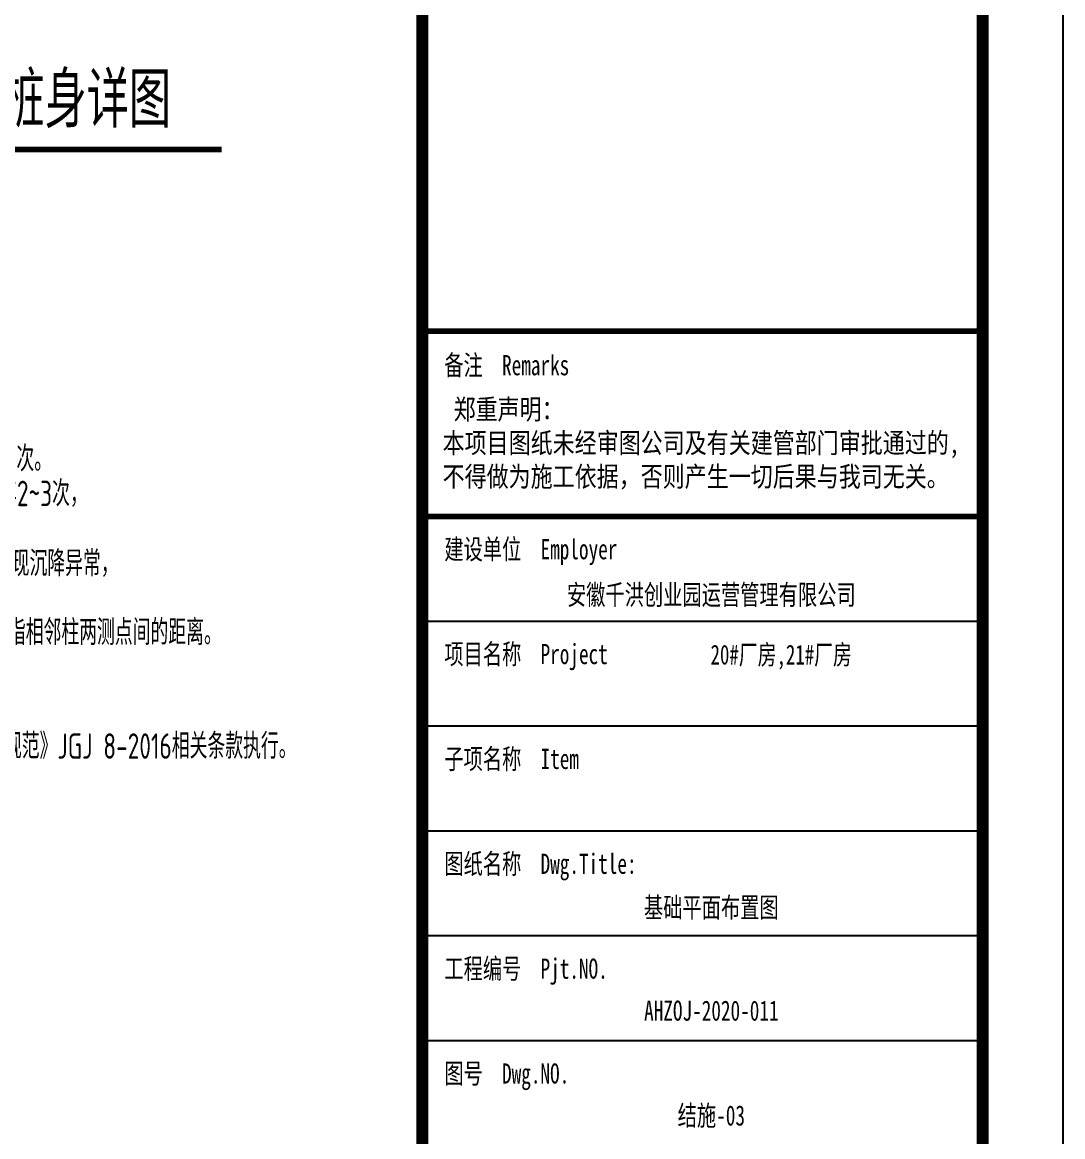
# Model space of a CAD drawing. Extents: x 180850 to 1400258, y 48356 to 327067.
# Drawn here: x 407455 to 425838, y 158622 to 178316 of the extents above; entities that cross this region are included whole.
import ezdxf
from ezdxf.enums import TextEntityAlignment as Align

# ---------------------------------------------------------------- set-up
doc = ezdxf.new("R2010")
doc.units = 0
doc.header["$LTSCALE"] = 1000
for name, color, linetype in [('DIM_SYMB', 3, 'Continuous'), ('PUB_TEXT', 7, 'Continuous'), ('PUB_TITLE', 4, 'Continuous'), ('TEXT', 7, 'Continuous')]:
    doc.layers.add(name, color=color, linetype=linetype)
doc.styles.add('_gyy_title_ST', font='', dxfattribs={"width": 0.8})
doc.styles.add('C', font='tssdeng.shx', dxfattribs={"height": 3, "bigfont": 'tssdchn.shx'})
doc.styles.add('TSSD_Norm', font='tssdeng.shx', dxfattribs={"bigfont": 'hztxt.shx'})
doc.styles.get('_gyy_title_ST').set_extended_font_data('SimSun')

msp = doc.modelspace()

# ---------------------------------------------------------------- linework, layer by layer
at = {"layer": 'DIM_SYMB', "const_width": 105}
msp.add_lwpolyline([(400963.45, 176068.01), (410977.5, 176068.01)], dxfattribs=at)
at = {"layer": 'PUB_TITLE'}
for p, q in [((424528.17, 172859.83), (414550.69, 172859.83)), ((424528.17, 167728.55), (414550.69, 167728.55)), ((424528.17, 165875.59), (414550.69, 165875.59)), ((424528.17, 164022.63), (414550.69, 164022.63)), ((424528.17, 162169.67), (414550.69, 162169.67)), ((424528.17, 160316.71), (414550.69, 160316.71))]:
    msp.add_line(p, q, dxfattribs=at)
msp.add_lwpolyline([(306908.52, 220381.89), (425837.69, 220381.89), (425837.69, 136381.97), (306908.52, 136381.97)], close=True, dxfattribs=at)
at = {"layer": 'PUB_TITLE', "const_width": 212.12}
for points in [[(310443.87, 137796.11), (310443.87, 218967.75), (424423.55, 218967.75), (424423.55, 137796.11)], [(414524.57, 218967.75), (424423.55, 218967.75), (424423.55, 137796.11), (414524.57, 137796.11)]]:
    msp.add_lwpolyline(points, close=True, dxfattribs=at)
at = {"layer": 'PUB_TITLE', "const_width": 99.77}
for points in [[(414550.69, 172859.83), (424528.17, 172859.83)], [(414550.69, 169581.51), (424528.17, 169581.51)]]:
    msp.add_lwpolyline(points, dxfattribs=at)

# ---------------------------------------------------------------- texts
at = {"layer": 'PUB_TEXT', "style": 'C', "width": 0.8}
msp.add_text('%%C377沉管灌注桩桩身详图', height=980, dxfattribs=at).set_placement((401159.08, 176454.83))
at = {"layer": 'PUB_TITLE', "style": '_gyy_title_ST', "width": 0.7}
for s, height, p in [('备注  Remarks', 356.3382, (414911.37, 172078.36)), ('建设单位  Employer', 356.3382, (414911.37, 168826.07)), ('项目名称  Project', 356.3382, (414911.37, 166973.11)), ('子项名称  Item', 356.338, (414911.37, 165120.15)), ('图纸名称  Dwg.Title:', 356.3382, (414911.37, 163267.19)), ('工程编号  Pjt.NO.', 356.3382, (414911.37, 161414.23)), ('图号  Dwg.NO.', 356.3382, (414911.37, 159561.27))]:
    msp.add_text(s, height=height, dxfattribs=at).set_placement(p)
at = {"layer": 'PUB_TITLE', "color": 2, "style": '_gyy_title_ST', "width": 0.7}
msp.add_text('安徽千洪创业园运营管理有限公司', height=356.3382, dxfattribs=at).set_placement((419629.17, 168021.53), align=Align.CENTER)
msp.add_text('20#厂房,21#厂房', height=349.1756, dxfattribs=at).set_placement((420864.12, 167121.81), align=Align.MIDDLE)
at = {"layer": 'PUB_TITLE', "color": 6, "style": '_gyy_title_ST', "width": 0.7}
for s, height, p in [('基础平面布置图', 356.338, (419629.17, 162495.55)), ('AHZOJ-2020-011', 356.3382, (419629.17, 160671.89))]:
    msp.add_text(s, height=height, dxfattribs=at).set_placement(p, align=Align.CENTER)
at = {"layer": 'PUB_TITLE', "color": 7, "style": '_gyy_title_ST', "width": 0.7}
msp.add_text('结施-03', height=356.339, dxfattribs=at).set_placement((419629.17, 158818.93), align=Align.CENTER)
at = {"layer": 'PUB_TITLE', "insert": (414881.58, 171654.81), "char_height": 356.3382, "width": 11402.833, "attachment_point": 1, "style": '_gyy_title_ST'}
msp.add_mtext(' 郑重声明：\\P本项目图纸未经审图公司及有关建管部门审批通过的,\\P不得做为施工依据，否则产生一切后果与我司无关。', dxfattribs=at)
at = {"layer": 'TEXT', "style": 'TSSD_Norm', "width": 0.7}
for s, p in [('1、工业厂房沉降观测总次数，不应少于5次。', (401625.98, 170244.09)), ('竣工后，一般第一年3~4次，第二年2~3次，', (402307.74, 169629.28)), ('2、观测成果应及时提交设计单位。若发现沉降异常，', (401706.71, 168392.26)), ('3、柱间沉降差：0.002L\x8e0\x8f。其中L\x8e0\x8f是指相邻柱两测点间的距离。', (401767.95, 167175.57))]:
    msp.add_text(s, height=450, dxfattribs=at).set_placement(p, align=Align.BOTTOM_LEFT)
msp.add_text('6、其他未尽事宜参照《建筑变形测量规范》JGJ 8-2016相关条款执行。', height=450, dxfattribs=at).set_placement((401872.28, 165300.69))

doc.saveas('drawing.dxf')
